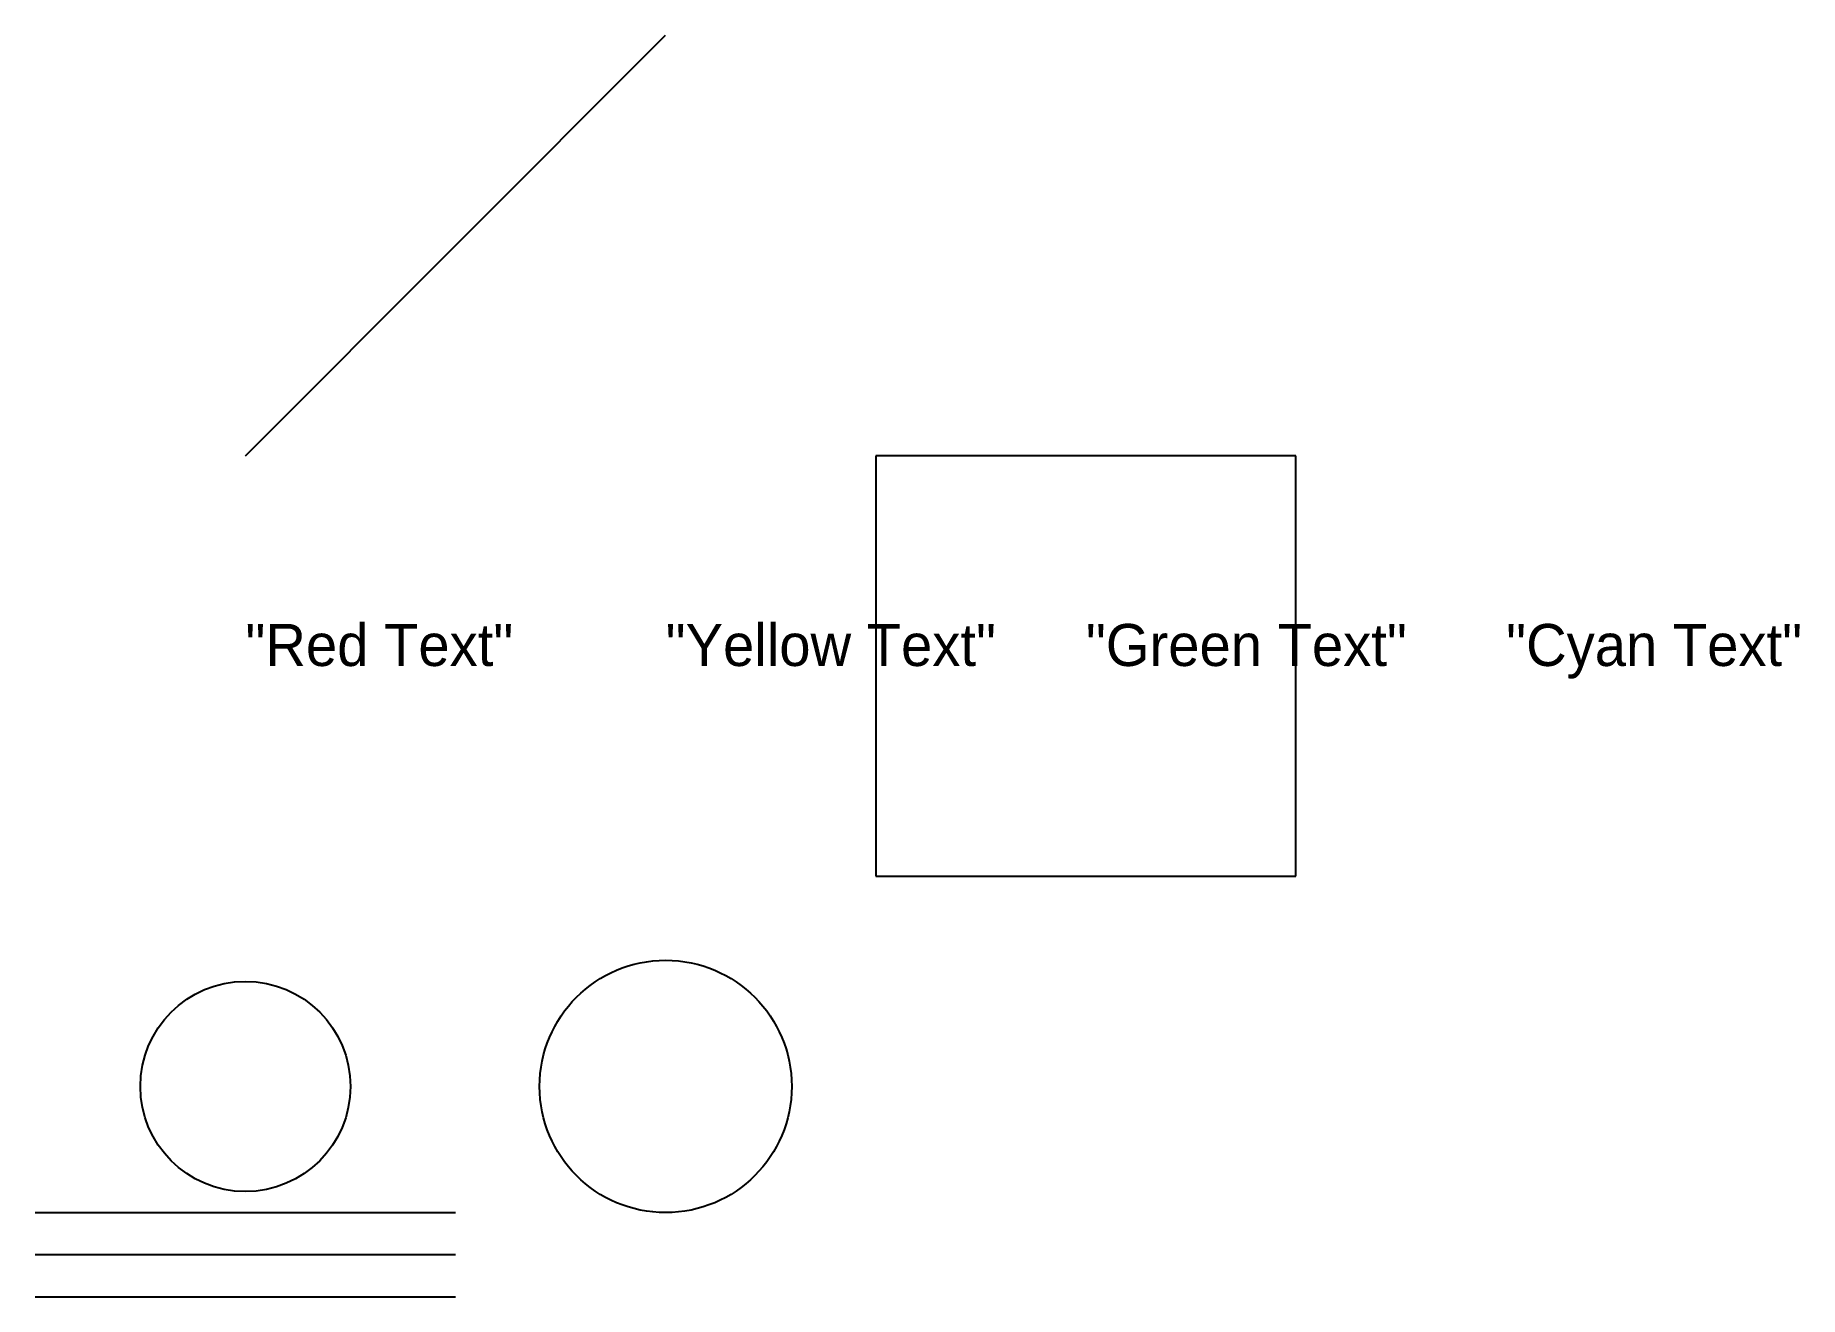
# Model space of a CAD drawing. Extents: x 0 to 420, y 0 to 300.
import ezdxf

# ---------------------------------------------------------------- set-up
doc = ezdxf.new("R2010")
doc.units = 0

msp = doc.modelspace()

# ---------------------------------------------------------------- linework, layer by layer
at = {"color": 7}
msp.add_line((50, 200), (150, 300), dxfattribs=at)
at = {"color": 6}
for p, q in [((300, 200), (200, 200)), ((200, 200), (200, 100)), ((300, 100), (300, 200)), ((200, 100), (300, 100))]:
    msp.add_line(p, q, dxfattribs=at)
at = {"color": 3}
msp.add_line((0, 20), (100, 20), dxfattribs=at)
at = {"color": 2}
msp.add_line((0, 10), (100, 10), dxfattribs=at)
at = {"color": 1}
msp.add_line((0, 0), (100, 0), dxfattribs=at)
at = {"color": 5}
msp.add_circle((150, 50), 30, dxfattribs=at)
at = {"color": 4}
msp.add_circle((50, 50), 25, dxfattribs=at)

# ---------------------------------------------------------------- texts
at = {"color": 1}
msp.add_text('"Red Text"', height=10, dxfattribs=at).set_placement((50, 150))
at = {"color": 2}
msp.add_text('"Yellow Text"', height=10, dxfattribs=at).set_placement((150, 150))
at = {"color": 3}
msp.add_text('"Green Text"', height=10, dxfattribs=at).set_placement((250, 150))
at = {"color": 4}
msp.add_text('"Cyan Text"', height=10, dxfattribs=at).set_placement((350, 150))

doc.saveas('drawing.dxf')
